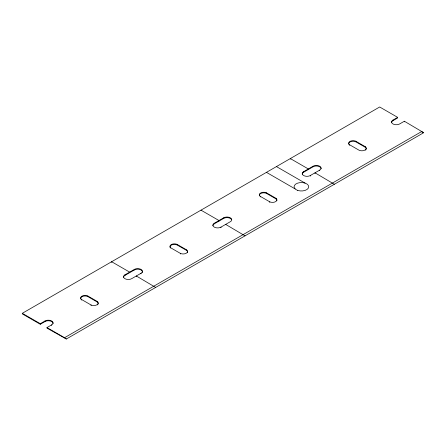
<?xml version="1.0" encoding="UTF-8"?>
<svg xmlns="http://www.w3.org/2000/svg" width="446" height="446" viewBox="0 0 446 446"><rect width="100%" height="100%" fill="white"/><g stroke="black" fill="none" stroke-linecap="round" stroke-linejoin="round"><path stroke-width="0.67" d="M53.068 323.495A4.733 2.732 0 0 0 50.147 320.969A4.733 2.732 0 0 0 44.99 321.566L40.291 324.275L22.3 313.889L22.3 313.309L379.674 106.984L397.665 117.37L397.665 117.945L392.971 120.66A4.733 2.732 0 0 0 391.582 122.589M22.3 313.309L40.291 323.696L44.99 320.986A4.733 2.732 0 0 1 51.68 320.986A4.733 2.732 0 0 1 51.68 324.85L51.68 325.429M141.025 273.27L131.631 278.689A4.733 2.732 0 0 1 124.941 278.689A4.733 2.732 0 0 1 124.941 274.825L134.33 269.406A4.733 2.732 0 0 1 141.025 269.406A4.733 2.732 0 0 1 141.025 273.27L141.025 273.844M214.281 223.245L223.675 217.821A4.733 2.732 0 0 1 230.365 217.821A4.733 2.732 0 0 1 230.365 221.684L220.976 227.109A4.733 2.732 0 0 1 214.281 227.109A4.733 2.732 0 0 1 214.281 223.245L214.281 223.82A4.733 2.732 0 0 0 212.898 225.754M319.71 170.104L310.316 175.529A4.733 2.732 0 0 1 303.626 175.529A4.733 2.732 0 0 1 303.626 171.665L313.02 166.241A4.733 2.732 0 0 1 319.71 166.241A4.733 2.732 0 0 1 319.71 170.104L319.71 170.679M51.68 324.85L46.986 327.565L46.986 328.139L66.326 339.016L423.7 132.691L404.36 121.234L399.661 123.943A4.733 2.732 0 0 1 392.971 123.943A4.733 2.732 0 0 1 392.971 120.08L397.665 117.37M123.553 277.334A4.733 2.732 0 0 1 124.941 275.405L134.33 269.981A4.733 2.732 0 0 1 140.044 269.546A4.733 2.732 0 0 1 142.246 272.618M214.281 223.82L223.675 218.401A4.733 2.732 0 0 1 231.591 219.622M302.243 174.174A4.733 2.732 0 0 1 303.626 172.24L313.02 166.815A4.733 2.732 0 0 1 318.176 166.224A4.733 2.732 0 0 1 321.098 168.75M46.986 327.565L64.564 337.711L421.938 131.386M421.938 131.96L423.7 132.691M349.642 145.363L349.642 144.783A4.388 2.531 0 0 1 349.971 141.415A4.388 2.531 0 0 1 355.802 141.226L365.268 146.689L365.268 147.269A4.388 2.531 0 0 1 366.216 148.986M348.761 144.253A4.388 2.531 0 0 1 350.807 141.616A4.388 2.531 0 0 1 355.802 141.8L365.268 147.269M349.642 144.783L359.108 150.246A4.388 2.531 0 0 0 364.94 150.057A4.388 2.531 0 0 0 365.268 146.689M276.448 166.581L305.058 183.1M266.452 172.351L295.062 188.87M260.297 196.942L260.297 196.368A4.388 2.531 0 0 1 260.626 192.995A4.388 2.531 0 0 1 266.463 192.806L275.929 198.275L275.929 198.849A4.388 2.531 0 0 1 276.877 200.566M259.421 195.833A4.388 2.531 0 0 1 261.467 193.196A4.388 2.531 0 0 1 266.463 193.386L275.929 198.849M260.297 196.368L269.763 201.832A4.388 2.531 0 0 0 275.595 201.642A4.388 2.531 0 0 0 275.929 198.275M200.984 210.15L218.98 220.536L218.98 221.11M225.67 224.399L245.016 235.85M186.584 249.855A4.388 2.531 0 0 1 186.255 253.222A4.388 2.531 0 0 1 180.418 253.412L170.952 247.948A4.388 2.531 0 0 1 171.286 244.581A4.388 2.531 0 0 1 177.118 244.391L186.584 249.855L186.584 250.429A4.388 2.531 0 0 1 187.342 252.754M170.4 248.004A4.388 2.531 0 0 1 171.682 244.954A4.388 2.531 0 0 1 177.118 244.965L186.584 250.429M81.612 300.108L81.612 299.528A4.388 2.531 0 0 1 81.941 296.161A4.388 2.531 0 0 1 87.773 295.971L97.239 301.435L97.239 302.014A4.388 2.531 0 0 1 98.187 303.732M80.732 298.998A4.388 2.531 0 0 1 82.778 296.361A4.388 2.531 0 0 1 87.773 296.545L97.239 302.014M81.612 299.528L91.079 304.997A4.388 2.531 0 0 0 96.91 304.802A4.388 2.531 0 0 0 97.239 301.435M334.355 184.27L315.015 172.814L315.015 173.394M155.671 287.436L136.325 275.979L136.325 276.553M64.564 337.711L66.326 339.016M404.36 121.234L404.36 121.808M392.971 120.08L392.971 120.66M355.802 141.226L355.802 141.8M313.02 166.241L313.02 166.815M310.316 175.529L310.316 176.103M308.32 169.53L308.32 168.95L290.329 158.564L290.329 159.138M303.626 171.665L303.626 172.24M269.763 201.832L269.763 202.406M266.463 192.806L266.463 193.386M223.675 217.821L223.675 218.401M220.976 227.109L220.976 227.683M180.418 253.412L180.418 253.991M177.118 244.391L177.118 244.965M134.33 269.406L134.33 269.981M129.635 272.69L129.635 272.116L111.645 261.73L111.645 262.304M124.941 274.825L124.941 275.405M91.079 304.997L91.079 305.571M87.773 295.971L87.773 296.545M44.99 320.986L44.99 321.566M40.291 323.696L40.291 324.275M366.027 149.588A4.388 2.531 0 0 1 365.597 150.151M97.997 304.339A4.388 2.531 0 0 1 97.562 304.897M297.738 190.42A7.32 4.226 0 0 0 308.721 186.757A7.32 4.226 0 0 0 297.738 183.1A7.32 4.226 0 0 0 297.738 190.42"/></g></svg>
